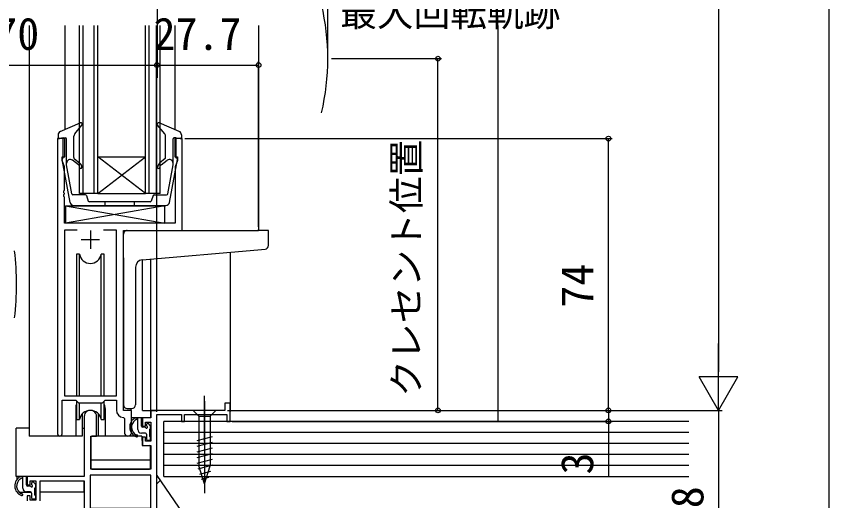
# Model space of a CAD drawing. Units: millimetres, scale not verified. Extents: x -525 to 525, y -783 to 779.
# Drawn here: x -305.3 to -84, y 110.2 to 242.1 of the extents above; entities that cross this region are included whole.
import ezdxf
from ezdxf.enums import TextEntityAlignment as Align

# ---------------------------------------------------------------- set-up
doc = ezdxf.new("R2010")
doc.units = ezdxf.units.MM
doc.header["$LTSCALE"] = 4
for name, color, linetype in [('0-2_YKK_11', 7, 'Continuous'), ('0-3_YKK_12', 2, 'Continuous'), ('0-4_YKK_13', 4, 'Continuous'), ('0-6_YKK_D', 6, 'Continuous'), ('0-8_YSS_K', 3, 'Continuous'), ('0-9_YSS_KE', 3, 'Continuous')]:
    doc.layers.add(name, color=color, linetype=linetype)
doc.styles.add('ＭＳ ゴシック', font='')
doc.styles.get('ＭＳ ゴシック').set_extended_font_data('MS Gothic')

msp = doc.modelspace()

# ---------------------------------------------------------------- linework, layer by layer
at = {"layer": '0-2_YKK_11'}
for p, q in [((-294.1, 208.8), (-294.1, 128.45)), ((-285.1, 183.8), (-285.1, 178.8)), ((-287.6, 181.3), (-282.6, 181.3))]:
    msp.add_line(p, q, dxfattribs=at)
for points in [[(-273.9, 128.765), (-273.9, 134.8), (-276.1, 134.8), (-276.1, 183.8), (-260.1, 183.8), (-260.1, 208.8), (-262.1, 208.8), (-262.1, 203.8), (-261.4, 203.8), (-261.4, 202.8), (-262.03, 201.069), (-262.03, 185.8), (-292.17, 185.8), (-292.17, 192.842), (-292.29, 193.025), (-292.29, 193.575), (-292.17, 193.758), (-292.17, 193.842), (-292.29, 194.025), (-292.29, 194.575), (-292.17, 194.758), (-292.17, 201.069), (-292.8, 202.8), (-292.8, 203.8), (-292.1, 203.8), (-292.1, 208.8), (-294.1, 208.8)], [(-288.687, 183.87), (-292.17, 183.87), (-292.17, 138.8), (-278.03, 138.8), (-278.03, 183.87), (-281.513, 183.87)], [(-292.8, 128.45), (-292.8, 137.6), (-289.1, 137.6), (-288.37, 136.87), (-281.83, 136.87), (-281.1, 137.6), (-278.03, 137.6), (-278.03, 134.87)], [(-267, 94.8), (-267, 133.7), (-260.3, 133.7), (-260.3, 131.8), (-259.5, 131.8), (-259.5, 133.7), (-247.9, 133.7), (-247.9, 131.8), (-247, 131.8), (-247, 136.8), (-248.5, 136.8), (-248.5, 134.8), (-268.63, 134.8), (-268.63, 132.8), (-270.9, 132.8), (-270.9, 130.5), (-270.1, 130.5), (-270.1, 131.6), (-268.63, 131.6), (-268.63, 126.4), (-270.1, 126.4), (-270.1, 127.5), (-270.9, 127.5), (-270.9, 125.2), (-268.63, 125.2), (-268.63, 118.8)], [(-286.8, 133.1), (-286.8, 116.8), (-302.3, 116.8), (-302.3, 114.5), (-301.5, 114.5), (-301.5, 115.6), (-300, 115.6), (-300, 110.4), (-301.5, 110.4), (-301.5, 111.5), (-302.3, 111.5), (-302.3, 110.2)], [(-268.63, 118.8), (-285, 118.8), (-285, 127.8), (-283.4, 127.8), (-283.4, 133.1)], [(-276.117, 132.872), (-275.83, 132.572), (-275.83, 128.765)], [(-298.8, 110.2), (-298.8, 115.6), (-286.8, 115.6), (-286.8, 103.8), (-291.054, 96.432)]]:
    msp.add_lwpolyline(points, dxfattribs=at)
msp.add_lwpolyline([(-268.63, 117.17), (-285.17, 117.17), (-285.17, 108.2), (-268.63, 108.2)], close=True, dxfattribs=at)
for centre, radius, start, end in [((-285.1, 133.1), 1.7, 359.99999, 180.00001), ((-276.03, 134.87), 2, 180, 267.50807), ((-293.45, 128.45), 0.65, 179.99999, 0.00001), ((-274.865, 128.765), 0.965, 179.99999, 0.00001)]:
    msp.add_arc(centre, radius, start, end, dxfattribs=at)
at = {"layer": '0-3_YKK_12'}
for p, q in [((-301.8, 239.55), (-301.8, 127.8)), ((-292.1, 239.55), (-292.1, 211.254)), ((-288.096, 193.8), (-288.096, 239.55)), ((-287.096, 193.8), (-287.096, 239.55)), ((-284.096, 193.8), (-284.096, 239.55)), ((-283.096, 193.8), (-283.096, 239.55)), ((-270.096, 193.8), (-270.096, 239.55)), ((-269.096, 193.8), (-269.096, 239.55)), ((-267.096, 193.8), (-267.096, 239.55)), ((-266.096, 193.8), (-266.096, 239.55)), ((-262.1, 239.55), (-262.1, 211.254)), ((-239.3, 239.55), (-239.3, 183.8)), ((-283.096, 203.8), (-270.096, 203.8)), ((-283.096, 193.8), (-270.096, 203.8)), ((-270.096, 193.8), (-283.096, 203.8)), ((-283.096, 193.8), (-288.096, 193.8)), ((-283.096, 193.8), (-270.096, 193.8)), ((-266.096, 193.8), (-270.096, 193.8)), ((-260.4, 183.8), (-239.3, 183.8)), ((-247, 177.861), (-247, 134.5)), ((-270.9, 134.8), (-270.9, 175.8)), ((-268.63, 134.8), (-268.63, 175.992)), ((-289.1, 135.3), (-289.1, 127.8)), ((-281.1, 135.3), (-281.1, 127.8)), ((-289.1, 127.8), (-301.8, 127.8)), ((-274.873, 127.8), (-281.1, 127.8))]:
    msp.add_line(p, q, dxfattribs=at)
msp.add_lwpolyline([(-270.9, 134.8), (-267, 134.8), (-267, 176.14)], dxfattribs=at)
for centre, radius, start, end in [((-285.46, 230.551), 65.02, 346.92526, 13.07474), ((-285.1, 135.3), 4, 159.63587, 180), ((-285.1, 135.3), 4, 0, 20.36413)]:
    msp.add_arc(centre, radius, start, end, dxfattribs=at)
at = {"layer": '0-4_YKK_13'}
for p, q in [((-293.291, 210.748), (-287.856, 213.057)), ((-260.909, 210.748), (-266.344, 213.057)), ((-289.368, 210.067), (-287.393, 212.433)), ((-264.832, 210.067), (-266.807, 212.433)), ((-293.9, 209.827), (-293.9, 209.089)), ((-292.5, 208.989), (-293.545, 208.794)), ((-292.5, 203.489), (-292.5, 208.989)), ((-292.5, 208.989), (-291.9, 208.989)), ((-291.6, 201.603), (-291.6, 208.689)), ((-289.6, 203.629), (-289.6, 209.426)), ((-264.6, 203.629), (-264.6, 209.426)), ((-262.6, 201.603), (-262.6, 208.689)), ((-261.7, 208.989), (-262.3, 208.989)), ((-261.7, 203.489), (-261.7, 208.989)), ((-261.7, 208.989), (-260.655, 208.794)), ((-260.3, 209.827), (-260.3, 209.089)), ((-290.65, 191.409), (-292.795, 203.135)), ((-290.161, 193.735), (-291.6, 201.603)), ((-288.361, 201.664), (-290.001, 202.89)), ((-289.493, 203.399), (-287.936, 202.092)), ((-264.707, 203.399), (-266.264, 202.092)), ((-265.839, 201.664), (-264.199, 202.89)), ((-264.039, 193.735), (-262.6, 201.603)), ((-263.55, 191.409), (-261.405, 203.135)), ((-286.464, 193.489), (-289.865, 193.489)), ((-286.181, 193.286), (-285.669, 191.792)), ((-268.019, 193.286), (-268.531, 191.792)), ((-267.736, 193.489), (-264.335, 193.489)), ((-291.87, 190.5), (-264.87, 190.5)), ((-291.87, 190.5), (-291.87, 185.8)), ((-291.87, 190.5), (-264.87, 185.8)), ((-264.87, 190.5), (-291.87, 185.8)), ((-289.666, 190.589), (-264.534, 190.589)), ((-268.814, 191.589), (-285.386, 191.589)), ((-281.1, 190.589), (-281.1, 191.589)), ((-273.1, 190.589), (-273.1, 191.589)), ((-264.87, 185.8), (-264.87, 190.5)), ((-264.87, 185.8), (-291.87, 185.8)), ((-275.1, 183.8), (-239.6, 183.8)), ((-236.6, 183.8), (-239.6, 183.8)), ((-236.6, 179.716), (-236.6, 183.8)), ((-276.1, 176.348), (-276.1, 182.8)), ((-288.846, 177.3), (-288.846, 138.8)), ((-288.054, 177.3), (-288.846, 177.3)), ((-288.054, 138.8), (-288.054, 177.3)), ((-281.346, 177.3), (-282.138, 177.3)), ((-282.138, 138.8), (-282.138, 177.3)), ((-281.346, 138.8), (-281.346, 177.3)), ((-270.974, 175.793), (-239.513, 178.545)), ((-239.513, 178.545), (-237.513, 178.72)), ((-276.1, 176.348), (-276.1, 136.3)), ((-272.8, 173.8), (-272.8, 136.3)), ((-288.846, 137.35), (-288.846, 132.3)), ((-281.346, 132.3), (-281.346, 137.35)), ((-254, 126.362), (-254, 138.733)), ((-254, 137.301), (-254, 112.301)), ((-288.054, 132.3), (-288.054, 136.87)), ((-282.138, 132.3), (-282.138, 136.87)), ((-275.1, 135.3), (-273.8, 135.3)), ((-273.97, 134.688), (-273.97, 135.3)), ((-271.5, 132.8), (-272.8, 132.8)), ((-272.2, 129.6), (-272.2, 132.8)), ((-270.9, 134.8), (-268.7, 134.8)), ((-255.55, 133.251), (-255.55, 119.717)), ((-250.9, 134.801), (-252.45, 133.251)), ((-252.45, 133.251), (-252.45, 119.717)), ((-288.846, 132.3), (-288.054, 132.3)), ((-282.138, 132.3), (-281.346, 132.3)), ((-271.2, 130.5), (-271.2, 132.5)), ((-269.8, 131), (-269.8, 130.661)), ((-268.788, 130.712), (-269.288, 131.212)), ((-305.291, 116.8), (-305.291, 130)), ((-301.796, 130), (-305.291, 130)), ((-287.346, 130), (-286.796, 130)), ((-270.1, 128.6), (-271.2, 128.6)), ((-270.261, 130.2), (-270.9, 130.2)), ((-268.9, 127.7), (-268.9, 129.7)), ((-268.7, 129.9), (-268.7, 130.5)), ((-284.965, 127.505), (-285.019, 121.303)), ((-271.087, 127.803), (-284.665, 127.803)), ((-269.8, 128.3), (-269.8, 127)), ((-269.5, 126.7), (-269, 126.7)), ((-268.7, 127), (-268.7, 127.5)), ((-251.9, 127.633), (-256.1, 126.507)), ((-268.719, 121.303), (-268.751, 124.905)), ((-251.9, 126.08), (-256.1, 124.954)), ((-251.9, 124.527), (-256.1, 123.401)), ((-251.9, 122.974), (-256.1, 121.849)), ((-285.019, 121.303), (-268.719, 121.303)), ((-285.019, 121.303), (-285, 119.1)), ((-268.739, 119.1), (-268.719, 121.303)), ((-251.9, 121.421), (-256.1, 120.296)), ((-251.9, 119.868), (-255.841, 118.812)), ((-254, 114.801), (-255.55, 119.717)), ((-254, 114.801), (-255.55, 119.717)), ((-254, 114.801), (-252.45, 119.717)), ((-284.7, 118.803), (-269.039, 118.803)), ((-252.354, 118.194), (-255.39, 117.38)), ((-287.096, 116.8), (-305.291, 116.8)), ((-305.091, 116.8), (-305.091, 116.01)), ((-302.8, 116.8), (-304.1, 116.8)), ((-303.5, 113.6), (-303.5, 116.8)), ((-302.5, 114.5), (-302.5, 116.5)), ((-300.088, 114.712), (-300.588, 115.212)), ((-286.891, 115.52), (-286.891, 112.5)), ((-252.889, 116.497), (-254.938, 115.948)), ((-301.561, 114.2), (-302.2, 114.2)), ((-301.1, 115), (-301.1, 114.661)), ((-300.2, 111.7), (-300.2, 113.7)), ((-300, 113.9), (-300, 114.5)), ((-304.491, 112.5), (-301.202, 112.5)), ((-301.4, 112.6), (-302.5, 112.6)), ((-301.1, 112.3), (-301.1, 111)), ((-300.8, 110.7), (-300.3, 110.7)), ((-300.2, 112.5), (-300, 112.5)), ((-300, 111), (-300, 111.5)), ((-286.891, 112.5), (-298.8, 112.5))]:
    msp.add_line(p, q, dxfattribs=at)
for points in [[(-287.35, 133.784), (-287.35, 127.8), (-289.1, 127.8)], [(-281.1, 127.8), (-282.85, 127.8), (-282.85, 133.784)], [(-270.9, 134.8), (-268.7, 134.8), (-268.7, 132.8), (-273.904, 132.803)], [(-250.9, 134.801), (-257.1, 134.801), (-255.55, 133.251), (-252.45, 133.251)], [(-271.087, 127.803), (-271.019, 125.203), (-269.051, 125.203)]]:
    msp.add_lwpolyline(points, dxfattribs=at)
for centre, radius, start, end in [((-287.7, 212.689), 0.4, 320.14309, 113.02249), ((-266.5, 212.689), 0.4, 66.97751, 219.85691), ((-292.9, 209.827), 1, 113.02249, 180), ((-261.3, 209.827), 1, 0, 66.97751), ((-293.6, 209.089), 0.3, 180, 280.5655), ((-291.9, 208.689), 0.3, 0, 90), ((-288.6, 209.426), 1, 140.14309, 180), ((-265.6, 209.426), 1, 0, 39.85691), ((-262.3, 208.689), 0.3, 90, 180), ((-260.6, 209.089), 0.3, 259.4345, 0), ((-289.3, 203.629), 0.3, 180, 230), ((-264.9, 203.629), 0.3, 310, 0), ((-292.5, 203.189), 0.3, 90, 190.36676), ((-290.6, 202.089), 1, 53.23128, 180), ((-288.9, 200.943), 0.9, 0, 53.23128), ((-288.9, 200.943), 1.5, 0, 50), ((-265.3, 200.943), 1.5, 130, 180), ((-265.3, 200.943), 0.9, 126.76872, 180), ((-263.6, 202.089), 1, 0, 126.76872), ((-261.7, 203.189), 0.3, 349.63324, 90), ((-287.7, 200.943), 0.3, 180, 0), ((-266.5, 200.943), 0.3, 180, 0), ((-289.865, 193.789), 0.3, 190.36676, 270), ((-286.464, 193.189), 0.3, 18.88609, 90), ((-267.736, 193.189), 0.3, 90, 161.11391), ((-264.335, 193.789), 0.3, 270, 349.63324), ((-289.666, 191.589), 1, 190.36676, 270), ((-285.386, 191.889), 0.3, 198.88609, 270), ((-268.814, 191.889), 0.3, 270, 341.11391), ((-264.534, 191.589), 1, 270, 349.63324), ((-275.1, 182.8), 1, 90, 135.573), ((-275.1, 182.8), 1, 135.573, 180), ((-275.1, 182.8), 1, 121.36729, 135.573), ((-237.6, 179.716), 1, 275, 0), ((-380.2, 169.1), 75, 353.02332, 6.97668), ((-285.096, 177.8), 3, 189.59799, 350.40583), ((-270.8, 173.8), 2, 95, 180), ((-275.1, 136.3), 1, 180, 270), ((-273.8, 136.3), 1, 270, 0), ((-285.096, 131.8), 3, 9.59417, 170.40661), ((-271.588, 130.263), 2.812, 115.53135, 250.3393), ((-271.5, 132.5), 0.3, 0, 90), ((-271.521, 130.194), 2.379, 125.19569, 243.58498), ((-273.065, 132.383), 0.3, 305.19569, 338.50247), ((-272.6, 132.2), 0.2, 36.8699, 158.50247), ((-272.2, 132.5), 0.3, 216.8699, 270), ((-269.5, 131), 0.3, 45, 180), ((-269.5, 130.661), 0.3, 180, 236.94427), ((-269, 130.5), 0.3, 0, 45), ((-271.2, 129.6), 1, 180, 270), ((-270.9, 130.5), 0.3, 180, 270), ((-270.261, 129.9), 0.3, 33.05573, 90), ((-270.1, 128.3), 0.3, 0, 90), ((-269.8, 130.2), 0.25, 213.05573, 56.94427), ((-268.9, 129.9), 0.2, 270, 0), ((-284.665, 127.503), 0.3, 90, 179.5), ((-272.45, 127.85), 0.25, 250.3393, 121.19868), ((-269.5, 127), 0.3, 180, 270), ((-269, 127), 0.3, 270, 0), ((-268.9, 127.5), 0.2, 0, 90), ((-269.051, 124.903), 0.3, 0.5, 90), ((-269.039, 119.103), 0.3, 270, 359.5), ((-302.888, 114.263), 2.812, 115.53135, 250.3393), ((-302.821, 114.194), 2.379, 125.19569, 243.58498), ((-304.365, 116.383), 0.3, 305.19569, 338.50247), ((-303.9, 116.2), 0.2, 36.8699, 158.50247), ((-303.5, 116.5), 0.3, 216.8699, 270), ((-302.8, 116.5), 0.3, 0, 90), ((-300.8, 115), 0.3, 45, 180), ((-302.5, 113.6), 1, 180, 270), ((-302.2, 114.5), 0.3, 180, 270), ((-301.561, 113.9), 0.3, 33.05573, 90), ((-301.1, 114.2), 0.25, 213.05573, 56.94427), ((-300.8, 114.661), 0.3, 180, 236.94427), ((-300.2, 113.9), 0.2, 270, 0), ((-300.3, 114.5), 0.3, 0, 45), ((-303.75, 111.85), 0.25, 250.3393, 121.19868), ((-301.4, 112.3), 0.3, 0, 90), ((-300.8, 111), 0.3, 180, 270), ((-300.3, 111), 0.3, 270, 0), ((-300.2, 111.5), 0.2, 0, 90)]:
    msp.add_arc(centre, radius, start, end, dxfattribs=at)
at = {"layer": '0-6_YKK_D'}
for p, q in [((-84, 474.3), (-84, 90.3)), ((-114, 444.3), (-114, 145.3)), ((-266.84, 225.299), (-266.84, 251.551)), ((-220.44, 231.551), (-220.44, 251.551)), ((-219.44, 230.551), (-189.44, 230.551)), ((-190.44, 134.8), (-190.44, 230.551)), ((-337, 228.8), (-267, 228.8)), ((-267, 134.4), (-267, 229.8)), ((-267, 134.4), (-267, 229.8)), ((-267, 228.8), (-239.3, 228.8)), ((-239.3, 184.8), (-239.3, 229.8)), ((-259.4, 208.8), (-143, 208.8)), ((-144, 134.8), (-144, 208.8)), ((-114, 134.8), (-114, 152.987)), ((-114, 134.8), (-119.25, 143.893)), ((-108.75, 143.893), (-119.25, 143.893)), ((-114, 134.8), (-108.75, 143.893)), ((-144, 134.8), (-144, 137.35)), ((-247.8, 134.8), (-113, 134.8)), ((-247.8, 134.8), (-113, 134.8)), ((-247.8, 134.8), (-143, 134.8)), ((-247.8, 134.8), (-189.44, 134.8)), ((-247.8, 134.8), (-143, 134.8)), ((-144, 134.8), (-144, 131.8)), ((-114, 134.8), (-114, 86.8)), ((-246.45, 131.8), (-143, 131.8)), ((-144, 131.8), (-144, 116.745))]:
    msp.add_line(p, q, dxfattribs=at)
for centre in [(-190.44, 230.551), (-267, 228.8), (-267, 228.8), (-239.3, 228.8), (-144, 208.8), (-190.44, 134.8), (-144, 134.8), (-144, 134.8), (-144, 131.8)]:
    msp.add_circle(centre, 0.637, dxfattribs=at)
at = {"layer": '0-8_YSS_K'}
for p, q in [((-174, 131.8), (-174, 239.55)), ((-122.1, 128.8), (-265.1, 128.8)), ((-122.1, 125.8), (-265.1, 125.8)), ((-122.1, 122.8), (-265.1, 122.8)), ((-122.1, 119.8), (-265.1, 119.8)), ((-266.18, 115.62), (-267, 114.8))]:
    msp.add_line(p, q, dxfattribs=at)
at = {"layer": '0-9_YSS_KE'}
for p, q in [((-122.1, 131.8), (-265.1, 131.8)), ((-265.1, 116.8), (-265.1, 131.8)), ((-267, 117.045), (-217, 44.8)), ((-265.1, 116.8), (-122.1, 116.8))]:
    msp.add_line(p, q, dxfattribs=at)

# ---------------------------------------------------------------- texts
at = {"layer": '0-6_YKK_D', "style": 'ＭＳ ゴシック'}
for s, height, p in [('最大回転軌跡', 7.331, (-217.072, 237.176)), ('70', 8.798, (-311, 230.3)), ('27.7', 8.798, (-267.911, 230.3))]:
    msp.add_text(s, height=height, dxfattribs=at).set_placement(p, align=Align.BOTTOM_LEFT)
for s, height, p in [('クレセント位置', 7.331, (-193.19, 138.499)), ('74', 8.798, (-145.5, 162.766)), ('3', 8.798, (-145.5, 117.359)), ('48', 8.798, (-115.5, 102.175))]:
    msp.add_text(s, height=height, rotation=90, dxfattribs=at).set_placement(p, align=Align.BOTTOM_LEFT)

doc.saveas('drawing.dxf')
